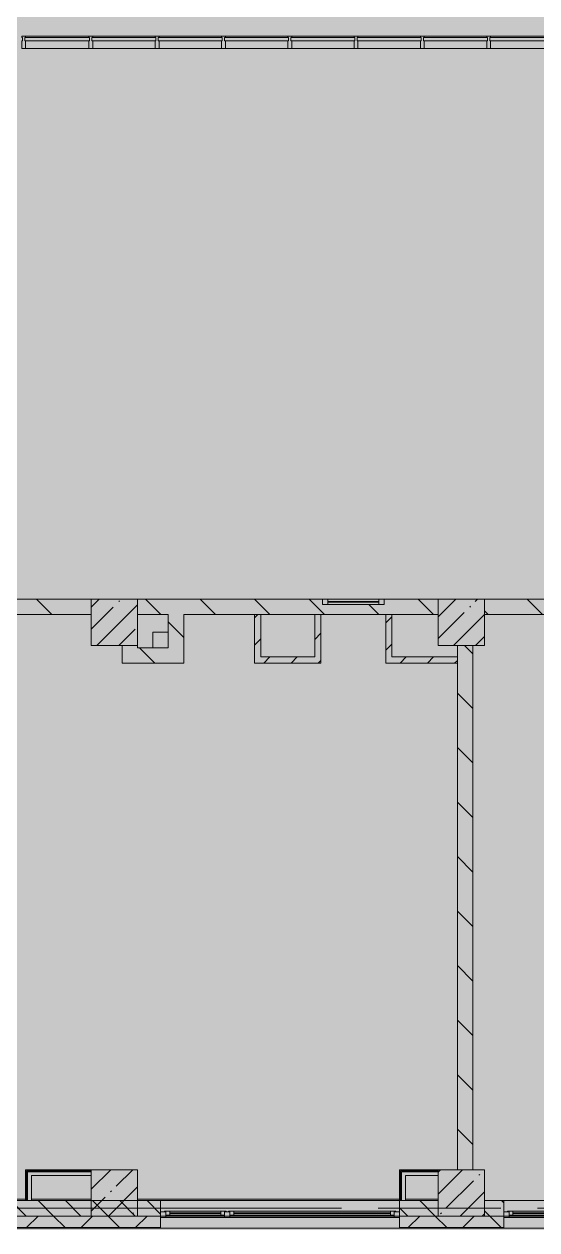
# Model space of a CAD drawing. Header units: millimetres. Extents: x -2911 to 185522, y -8553 to 29000.
# Drawn here: x 65302 to 71953, y -280 to 15358 of the extents above; entities that cross this region are included whole.
import ezdxf

# ---------------------------------------------------------------- set-up
doc = ezdxf.new("R2010")
doc.units = ezdxf.units.MM
doc.linetypes.add('Осевая', pattern=[3175, 635, -476.25, 1587.5, -476.25])
doc.layers.add('A-DETL-GENF-1', color=7, linetype='Continuous', lineweight=9, true_color=0xc0c0c0, transparency=0.4)
for name, color, linetype, lineweight, true_color in [('A-FLOR-1', 7, 'Continuous', 5, 0xb7b7b7), ('A-GLAZ-3', 7, 'Continuous', 5, 0x737373), ('A-GLAZ-CURT-2', 7, 'Continuous', 5, 0x737373), ('A-GLAZ-CWMG-2', 7, 'Continuous', 5, 0x737373), ('A-WALL-5', 7, 'Continuous', 9, 0x737373), ('A-WALL-6', 7, 'Continuous', 5, 0x737373), ('I-WALL-2', 7, 'Continuous', 9, 0xe7e7e7), ('I-WALL-4', 7, 'Continuous', 5, 0x737373), ('S-COLS-1', 7, 'Continuous', 5, 0x737373)]:
    doc.layers.add(name, color=color, linetype=linetype, lineweight=lineweight, true_color=true_color)
for name, color, linetype, lineweight in [('A-GLAZ-CURT-3', 7, 'Continuous', 5), ('A-WALL-4', 7, 'Continuous', 5), ('I-WALL-3', 7, 'Continuous', 5), ('S-COLS-2', 7, 'Continuous', 5), ('Оси', 7, 'Continuous', 9), ('Оси-2', 7, 'Осевая', 9)]:
    doc.layers.add(name, color=color, linetype=linetype, lineweight=lineweight)
pattern_1 = [(135, (58512.3, 0), (-353.553, -353.553), [])]
pattern_2 = [(45, (58512.32, 0), (-176.7767, 176.7767), [])]
pattern_3 = [(45, (58512.3, 0), (-285.123, 285.123), []), (45, (58797.44, 0), (-285.123, 285.123), [504.031, -100.806, 16.764, -84.042])]
pattern_4 = [(135, (58512.32, 0), (-176.7767, -176.7767), [])]
pattern_5 = [(45, (58512.3, 0), (-530.33, 530.33), []), (135, (58512.3, 0), (-530.33, -530.33), [])]

# ---------------------------------------------------------------- blocks, each defined once
blk = doc.blocks.new('120_Окно_СКБ_2Ст - 120_Окно_СКБ_2Ст 3100х2500 _мал_створка слева_ 2-22446355-2_7_1_птичка')
at = {"layer": 'A-GLAZ-3'}
for p, q in [((-1550, -127), (-1550, -57)), ((-1550, -57), (-1480, -57)), ((1550, -57), (-1550, -57)), ((-1480, -127), (-1550, -127)), ((-1550, -127), (-1500, -127)), ((-1480, -127), (-1500, -127)), ((-1500, -127), (-1500, -137)), ((-1500, -137), (670, -137)), ((670, -137), (-1500, -137)), ((-1480, -57), (-1480, -127)), ((650, -87), (-1480, -87)), ((-1480, -87), (-1480, -127)), ((-1430, -137), (-1430, -87)), ((-1430, -107), (600, -107)), ((600, -117), (-1430, -117)), ((600, -137), (600, -87)), ((650, -127), (650, -57)), ((650, -57), (720, -57)), ((650, -127), (650, -87)), ((720, -127), (650, -127)), ((670, -127), (650, -127)), ((670, -127), (700, -127)), ((670, -137), (670, -127)), ((720, -127), (700, -127)), ((700, -127), (700, -137)), ((700, -137), (1500, -137)), ((1500, -137), (700, -137)), ((720, -57), (720, -127)), ((1480, -87), (720, -87)), ((720, -87), (720, -127)), ((770, -137), (770, -87)), ((770, -107), (1430, -107)), ((1430, -117), (770, -117)), ((1430, -137), (1430, -87)), ((1480, -127), (1480, -57)), ((1480, -57), (1550, -57)), ((1480, -127), (1480, -87)), ((1550, -127), (1480, -127)), ((1500, -127), (1480, -127)), ((1500, -127), (1550, -127)), ((1500, -137), (1500, -127)), ((1550, -57), (1550, -127))]:
    blk.add_line(p, q, dxfattribs=at)
blk = doc.blocks.new('BSC_Колонна _Прямоугольная - 600х600-V176-2_7_1_птичка')
at = {"layer": 'S-COLS-2'}
h = blk.add_hatch(dxfattribs=at)
h.set_pattern_fill('FP_179', color=256, style=0, pattern_type=2)
h.set_pattern_definition([(45, (-7960, -7600), (-285.123, 285.123), []), (45, (-7674.88, -7600), (-285.123, 285.123), [504.031, -100.806, 16.764, -84.042])])
h.paths.add_polyline_path([(-300, -300), (300, -300), (300, 300), (-300, 300), (-300, 150)])
at = {"layer": 'S-COLS-1'}
for p, q in [((300, 300), (-300, 300)), ((-300, 300), (-300, -300)), ((300, -300), (300, 300)), ((-300, -300), (300, -300))]:
    blk.add_line(p, q, dxfattribs=at)
blk = doc.blocks.new('BSC_Колонна _Прямоугольная - 600х600-20441433-2_7_1_птичка')
at = {"layer": 'S-COLS-2'}
h = blk.add_hatch(dxfattribs=at)
h.set_pattern_fill('FP_187', color=256, style=0, pattern_type=2)
h.set_pattern_definition([(45, (-12460, -7600), (-285.123, 285.123), []), (45, (-12174.88, -7600), (-285.123, 285.123), [504.031, -100.806, 16.764, -84.042])])
h.paths.add_polyline_path([(-300, -300), (300, -300), (300, 300), (-300, 300), (-300, 150)])
at = {"layer": 'S-COLS-1'}
for p, q in [((300, 300), (-300, 300)), ((-300, 300), (-300, -300)), ((300, -300), (300, 300)), ((-300, -300), (300, -300))]:
    blk.add_line(p, q, dxfattribs=at)
blk = doc.blocks.new('Системная панель - Стекло - 40мм-23997895-2_7_1_птичка')
at = {"layer": 'A-GLAZ-CURT-2'}
for p, q in [((420, 0), (-420, 0)), ((-420, 0), (-420, -40)), ((420, -40), (420, 0)), ((-420, -40), (420, -40))]:
    blk.add_line(p, q, dxfattribs=at)
blk = doc.blocks.new('Прямоугольный импост - Импост структурный с накладкой - 160мм-23771928-2_7_1_птичка')
at = {"layer": 'A-GLAZ-CWMG-2'}
for p, q in [((7630, 15200), (6810, 15200)), ((7630, 15043), (6810, 15043))]:
    blk.add_line(p, q, dxfattribs=at)
blk = doc.blocks.new('Прямоугольный импост - Импост структурный с накладкой - 160мм-23997897-2_7_1_птичка')
at = {"layer": 'A-GLAZ-CWMG-2'}
for p, q in [((0, 140), (-50, 140)), ((-50, 140), (-50, 40)), ((-50, 40), (-40, 40)), ((-40, 0), (-50, 0)), ((-50, 0), (-50, -17)), ((-40, 40), (-40, 0)), ((-10, 0), (-10, 40)), ((-10, 40), (0, 40)), ((0, 0), (-10, 0)), ((0, 40), (0, 140)), ((0, -17), (0, 0)), ((-50, -17), (0, -17))]:
    blk.add_line(p, q, dxfattribs=at)
blk = doc.blocks.new('Системная панель - Стекло - 40мм-23997898-2_7_1_птичка')
at = {"layer": 'A-GLAZ-CURT-3'}
h = blk.add_hatch(dxfattribs=at)
h.set_pattern_fill('FP_193', color=256, style=0, pattern_type=2)
h.set_pattern_definition([(45, (-13750.1, -14683), (-1414.21, 1414.21), [1000, -3000]), (45, (-14750.1, -15183), (-1414.21, 1414.21), [3000, -1000]), (45, (-12750.1, -15683), (-1414.21, 1414.21), [1000, -3000])])
h.paths.add_polyline_path([(420, -40), (420, 0), (-420, 0), (-420, -40)])
at = {"layer": 'A-GLAZ-CURT-2'}
for p, q in [((420, 0), (-420, 0)), ((-420, 0), (-420, -40)), ((-420, -40), (420, -40)), ((420, -40), (420, 0))]:
    blk.add_line(p, q, dxfattribs=at)
blk = doc.blocks.new('Прямоугольный импост - Импост структурный с накладкой - 160мм-23771920-2_7_1_птичка')
at = {"layer": 'A-GLAZ-CWMG-2'}
for p, q in [((13660, 15200), (12840, 15200)), ((13660, 15043), (12840, 15043))]:
    blk.add_line(p, q, dxfattribs=at)
blk = doc.blocks.new('Прямоугольный импост - Импост структурный с накладкой - 160мм-23997894-2_7_1_птичка')
at = {"layer": 'A-GLAZ-CWMG-2'}
for p, q in [((-25, 40), (-25, 140)), ((-25, 140), (25, 140)), ((-15, 40), (-25, 40)), ((-25, -17), (-25, 0)), ((-25, 0), (-15, 0)), ((-15, 0), (-15, 40)), ((15, 40), (15, 0)), ((25, 40), (15, 40)), ((15, 0), (25, 0)), ((25, 140), (25, 40)), ((25, 0), (25, -17)), ((25, -17), (-25, -17))]:
    blk.add_line(p, q, dxfattribs=at)
blk = doc.blocks.new('Системная панель - Стекло - 40мм-23997899-2_7_1_птичка')
at = {"layer": 'A-GLAZ-CURT-2'}
for p, q in [((415, 0), (-415, 0)), ((-415, 0), (-415, -40)), ((415, -40), (415, 0)), ((-415, -40), (415, -40))]:
    blk.add_line(p, q, dxfattribs=at)
blk = doc.blocks.new('Прямоугольный импост - Импост структурный с накладкой - 160мм-23771909-2_7_1_птичка')
at = {"layer": 'A-GLAZ-CWMG-2'}
for p, q in [((11930, 15200), (11120, 15200)), ((11930, 15043), (11120, 15043))]:
    blk.add_line(p, q, dxfattribs=at)
blk = doc.blocks.new('Системная панель - Стекло - 40мм-V192-2_7_1_птичка')
at = {"layer": 'A-GLAZ-CURT-2'}
for p, q in [((415, 0), (-415, 0)), ((-415, 0), (-415, -40)), ((415, -40), (415, 0)), ((-415, -40), (415, -40))]:
    blk.add_line(p, q, dxfattribs=at)
blk = doc.blocks.new('Системная панель - Стекло - 40мм-V193-2_7_1_птичка')
at = {"layer": 'A-GLAZ-CURT-2'}
for p, q in [((415, 0), (-415, 0)), ((-415, 0), (-415, -40)), ((415, -40), (415, 0)), ((-415, -40), (415, -40))]:
    blk.add_line(p, q, dxfattribs=at)
blk = doc.blocks.new('Системная панель - Стекло - 40мм-V194-2_7_1_птичка')
at = {"layer": 'A-GLAZ-CURT-3'}
h = blk.add_hatch(dxfattribs=at)
h.set_pattern_fill('FP_195', color=256, style=0, pattern_type=2)
h.set_pattern_definition([(45, (-8585, -14683), (-1414.21, 1414.21), [1000, -3000]), (45, (-9585, -15183), (-1414.21, 1414.21), [3000, -1000]), (45, (-7585, -15683), (-1414.21, 1414.21), [1000, -3000])])
h.paths.add_polyline_path([(415, -40), (415, 0), (-415, 0), (-415, -40), (47, -40)])
at = {"layer": 'A-GLAZ-CURT-2'}
for p, q in [((415, 0), (-415, 0)), ((-415, 0), (-415, -40)), ((415, -40), (415, 0)), ((-415, -40), (415, -40))]:
    blk.add_line(p, q, dxfattribs=at)
blk = doc.blocks.new('Системная панель - Стекло - 40мм-V195-2_7_1_птичка')
at = {"layer": 'A-GLAZ-CURT-2'}
for p, q in [((415, 0), (-415, 0)), ((-415, 0), (-415, -40)), ((415, -40), (415, 0)), ((-415, -40), (415, -40))]:
    blk.add_line(p, q, dxfattribs=at)
blk = doc.blocks.new('Системная панель - Стекло - 40мм-V196-2_7_1_птичка')
at = {"layer": 'A-GLAZ-CURT-2'}
for p, q in [((415, 0), (-415, 0)), ((-415, 0), (-415, -40)), ((415, -40), (415, 0)), ((-415, -40), (415, -40))]:
    blk.add_line(p, q, dxfattribs=at)
blk = doc.blocks.new('120_Окно_СКБ_1Ст - 120_Окно_СКБ_1Ст 400х800 EI30-24230873-2_7_1_птичка')
at = {"layer": 'A-GLAZ-3'}
for p, q in [((-400, 30), (-400, 100)), ((-400, 100), (-330, 100)), ((400, 100), (-400, 100)), ((-330, 30), (-400, 30)), ((-400, 30), (400, 30)), ((-330, 100), (-330, 30)), ((330, 70), (-330, 70)), ((330, 60), (-330, 60)), ((330, 30), (330, 100)), ((330, 100), (400, 100)), ((400, 30), (330, 30)), ((400, 100), (400, 30))]:
    blk.add_line(p, q, dxfattribs=at)

msp = doc.modelspace()

# ---------------------------------------------------------------- hatches: boundary and pattern name
at = {"layer": 'A-DETL-GENF-1'}
msp.add_hatch(color=256, dxfattribs=at).paths.add_polyline_path([(91687.3379, -280), (97272.3157, -280), (97272.3157, 23777.7217), (92372.3157, 23777.7217), (92372.3157, 27350), (62364.3157, 27350), (62364.3157, 15358), (58244.3157, 15358), (58244.3157, -280), (90759.8178, -280)])
at = {"layer": 'A-WALL-4'}
h = msp.add_hatch(dxfattribs=at)
h.set_pattern_fill('FP_95', color=256, style=0, pattern_type=2)
h.set_pattern_definition(pattern_4)
h.paths.add_polyline_path([(63142.3157, -100), (67072.3157, -100), (67072.3157, 100), (63142.3157, 100)])
h.paths.add_polyline_path([(70354.3772, -100), (70672.3157, -100), (70672.3157, 100), (70172.3157, 100), (70172.3157, -100)])
h = msp.add_hatch(dxfattribs=at)
h.set_pattern_fill('FP_95', color=256, style=0, pattern_type=2)
h.set_pattern_definition(pattern_4)
h.paths.add_polyline_path([(74991.9773, -100), (75172.3157, -100), (75172.3157, 100), (74622.3157, 100), (74622.3157, -100)])
h.paths.add_polyline_path([(71522.3157, -100), (71522.3157, 100), (71272.3157, 100), (71272.3157, -100), (71281.8972, -100)])
h = msp.add_hatch(dxfattribs=at)
h.set_pattern_fill('FP_85', color=256, style=0, pattern_type=2)
h.set_pattern_definition([(45, (58512.3, 0), (-353.5534, 353.5534), []), (135, (58512.3, 0), (-353.5534, -353.5534), [])])
h.paths.add_polyline_path([(94402.3157, -250), (94402.3157, -100), (93282.3156, -100), (93282.3156, -250), (94006.1379, -250)])
h.paths.add_polyline_path([(97272.3157, -250), (97272.3157, -100), (96502.3157, -100), (96502.3157, -250), (97266.2054, -250)])
h.paths.add_polyline_path([(89368.5378, -250), (89422.3157, -250), (89422.3157, -100), (87722.0592, -100), (87722.0592, -250), (88904.7778, -250)])
h.paths.add_polyline_path([(91522.3157, -250), (92382.3156, -250), (92382.3156, -100), (91522.3157, -100)])
h.paths.add_polyline_path([(84730.9376, -250), (84922.0592, -250), (84922.0592, -100), (83322.3158, -100), (83322.3158, -250), (84267.1776, -250)])
h.paths.add_polyline_path([(77322.3157, -250), (77322.3157, -100), (76672.3158, -100), (76672.3158, -250), (76847.0174, -250)])
h.paths.add_polyline_path([(80122.3157, -250), (81222.3158, -250), (81222.3158, -100), (80122.3157, -100)])
h.paths.add_polyline_path([(75455.7374, -250), (75772.3158, -250), (75772.3158, -100), (74622.3157, -100), (74622.3157, -250), (74991.9773, -250)])
h.paths.add_polyline_path([(71281.8972, -250), (71522.3157, -250), (71522.3157, -100), (70172.3157, -100), (70172.3157, -250), (70354.3772, -250)])
h.paths.add_polyline_path([(66644.2971, -250), (67072.3157, -250), (67072.3157, -100), (63142.3157, -100), (63142.3157, -250), (65716.777, -250)])
h.paths.add_polyline_path([(62242.3157, -250), (62242.3157, -100), (58252.3157, -100), (58252.3157, -250), (62006.6969, -250)])
at = {"layer": 'I-WALL-2'}
for points in [[(66172.3157, 425), (66172.3157, 475), (65347.3158, 475), (65347.3158, 425), (65716.777, 425)], [(70672.3157, 425), (70672.3157, 475), (70197.3157, 475), (70197.3157, 425), (70354.3772, 425)], [(65397.3158, 100), (65397.3158, 425), (65347.3158, 425), (65347.3158, 100)], [(70247.3157, 100), (70247.3157, 425), (70197.3157, 425), (70197.3157, 100)]]:
    msp.add_hatch(color=256, dxfattribs=at).paths.add_polyline_path(points)
at = {"layer": 'I-WALL-3'}
h = msp.add_hatch(dxfattribs=at)
h.set_pattern_fill('FP_96', color=256, style=0, pattern_type=2)
h.set_pattern_definition(pattern_1)
h.paths.add_polyline_path([(68499.3371, 7700), (70672.3157, 7700), (70672.3157, 7900), (69972.3157, 7900), (69972.3157, 7830), (69172.3157, 7830), (69172.3157, 7900), (66772.3157, 7900), (66772.3157, 7700), (67571.8171, 7700)])
h.paths.add_polyline_path([(71281.8972, 7700), (72072.2257, 7700), (72072.2257, 7900), (71272.3157, 7900), (71272.3157, 7700)])
h.paths.add_polyline_path([(65042.3157, 7700), (66172.3157, 7700), (66172.3157, 7900), (65042.3157, 7900), (65042.3157, 7750.3292)])
h.paths.add_polyline_path([(75172.3157, 7700), (75172.3157, 7900), (73512.2257, 7900), (73512.2257, 7700), (74672.3157, 7700)])
h.paths.add_polyline_path([(62242.3157, 7700), (62542.3157, 7700), (62542.3157, 7900), (62242.3157, 7900), (62242.3157, 7750.3292)])
h = msp.add_hatch(dxfattribs=at)
h.set_pattern_fill('FP_96', color=256, style=0, pattern_type=2)
h.set_pattern_definition(pattern_1)
h.paths.add_polyline_path([(67372.3157, 7070), (67372.3157, 7700), (67172.3157, 7700), (67172.3157, 7070)])
h = msp.add_hatch(dxfattribs=at)
h.set_pattern_fill('FP_97', color=256, style=0, pattern_type=2)
h.set_pattern_definition(pattern_2)
h.paths.add_polyline_path([(68372.3157, 7070), (68372.3157, 7700), (68292.3157, 7700), (68292.3157, 7070)])
h = msp.add_hatch(dxfattribs=at)
h.set_pattern_fill('FP_97', color=256, style=0, pattern_type=2)
h.set_pattern_definition(pattern_2)
h.paths.add_polyline_path([(69152.3157, 7150), (69152.3157, 7700), (69072.3157, 7700), (69072.3157, 7150)])
h = msp.add_hatch(dxfattribs=at)
h.set_pattern_fill('FP_97', color=256, style=0, pattern_type=2)
h.set_pattern_definition(pattern_2)
h.paths.add_polyline_path([(70072.3157, 7070), (70072.3157, 7700), (69992.3157, 7700), (69992.3157, 7070)])
h = msp.add_hatch(dxfattribs=at)
h.set_pattern_fill('FP_96', color=256, style=0, pattern_type=2)
h.set_pattern_definition(pattern_1)
h.paths.add_polyline_path([(66644.2971, 7070), (66772.3157, 7070), (66772.3157, 7300), (66572.3157, 7300), (66572.3157, 7070)])
h = msp.add_hatch(dxfattribs=at)
h.set_pattern_fill('FP_96', color=256, style=0, pattern_type=2)
h.set_pattern_definition(pattern_1)
h.paths.add_polyline_path([(67172.3157, 7070), (67172.3157, 7270), (66772.3157, 7270), (66772.3157, 7070)])
h = msp.add_hatch(dxfattribs=at)
h.set_pattern_fill('FP_96', color=256, style=0, pattern_type=2)
h.set_pattern_definition(pattern_1)
h.paths.add_polyline_path([(70922.3157, 500), (71122.3157, 500), (71122.3157, 7300), (70922.3157, 7300), (70922.3157, 808.9359)])
h = msp.add_hatch(dxfattribs=at)
h.set_pattern_fill('FP_97', color=256, style=0, pattern_type=2)
h.set_pattern_definition(pattern_2)
h.paths.add_polyline_path([(68372.3157, 7070), (69152.3157, 7070), (69152.3157, 7150), (68372.3157, 7150)])
h = msp.add_hatch(dxfattribs=at)
h.set_pattern_fill('FP_97', color=256, style=0, pattern_type=2)
h.set_pattern_definition(pattern_2)
h.paths.add_polyline_path([(70922.3157, 7070), (70922.3157, 7150), (70072.3157, 7150), (70072.3157, 7070), (70354.3772, 7070)])
h = msp.add_hatch(dxfattribs=at)
h.set_pattern_fill('FP_197', color=256, style=0, pattern_type=2)
h.set_pattern_definition(pattern_5)
h.paths.add_polyline_path([(66172.3157, 487.5), (66172.3157, 500), (65322.3158, 500), (65322.3158, 487.5), (65716.777, 487.5)])
h = msp.add_hatch(dxfattribs=at)
h.set_pattern_fill('FP_197', color=256, style=0, pattern_type=2)
h.set_pattern_definition(pattern_5)
h.paths.add_polyline_path([(65334.8158, 100), (65334.8158, 487.5), (65322.3158, 487.5), (65322.3158, 100)])
h = msp.add_hatch(dxfattribs=at)
h.set_pattern_fill('FP_197', color=256, style=0, pattern_type=2)
h.set_pattern_definition(pattern_5)
h.paths.add_polyline_path([(66172.3157, 475), (66172.3157, 487.5), (65334.8158, 487.5), (65334.8158, 475), (65716.777, 475)])
h = msp.add_hatch(dxfattribs=at)
h.set_pattern_fill('FP_197', color=256, style=0, pattern_type=2)
h.set_pattern_definition(pattern_5)
h.paths.add_polyline_path([(65334.8158, 100), (65347.3158, 100), (65347.3158, 475), (65334.8158, 475), (65334.8158, 230.4865)])
h = msp.add_hatch(dxfattribs=at)
h.set_pattern_fill('FP_197', color=256, style=0, pattern_type=2)
h.set_pattern_definition(pattern_5)
h.paths.add_polyline_path([(70672.3157, 487.5), (70672.3157, 500), (70172.3157, 500), (70172.3157, 487.5), (70354.3772, 487.5)])
h = msp.add_hatch(dxfattribs=at)
h.set_pattern_fill('FP_197', color=256, style=0, pattern_type=2)
h.set_pattern_definition(pattern_5)
h.paths.add_polyline_path([(70672.3157, 475), (70672.3157, 487.5), (70184.8157, 487.5), (70184.8157, 475), (70354.3772, 475)])
at = {"layer": 'S-COLS-2'}
h = msp.add_hatch(dxfattribs=at)
h.set_pattern_fill('FP_93', color=256, style=0, pattern_type=2)
h.set_pattern_definition(pattern_3)
h.paths.add_polyline_path([(66772.3157, -100), (66772.3157, 500), (66172.3157, 500), (66172.3157, -100), (66644.2971, -100)])
h = msp.add_hatch(dxfattribs=at)
h.set_pattern_fill('FP_93', color=256, style=0, pattern_type=2)
h.set_pattern_definition(pattern_3)
h.paths.add_polyline_path([(70672.3157, -100), (71272.3157, -100), (71272.3157, 500), (70672.3157, 500), (70672.3157, 230.4865)])

# ---------------------------------------------------------------- linework, layer by layer
at = {"layer": 'A-FLOR-1'}
for p, q in [((72222.3157, 15040), (65282.3157, 15040)), ((66972.3157, 7470), (67172.3157, 7470)), ((66972.3157, 7270), (66972.3157, 7470))]:
    msp.add_line(p, q, dxfattribs=at)
at = {"layer": 'A-WALL-5'}
for p, q in [((69152.3157, 7700), (69072.3157, 7700)), ((70922.3157, 7070), (70922.3157, 7150)), ((65334.8158, 487.5), (66172.3157, 487.5)), ((65334.8158, 100), (65334.8158, 487.5)), ((65347.3158, 475), (66172.3157, 475)), ((65347.3158, 100), (65347.3158, 475)), ((70184.8157, 487.5), (70672.3157, 487.5)), ((70184.8157, 100), (70184.8157, 487.5)), ((70197.3157, 475), (70672.3157, 475)), ((70197.3157, 100), (70197.3157, 475)), ((63142.3157, -100), (67072.3157, -100)), ((70172.3157, -100), (70672.3157, -100)), ((71272.3157, -100), (71522.3157, -100)), ((63142.3157, -250), (67072.3157, -250)), ((63142.3157, -253), (67072.3157, -253)), ((70172.3157, -250), (71522.3157, -250)), ((70172.3157, -253), (71522.3157, -253))]:
    msp.add_line(p, q, dxfattribs=at)
at = {"layer": 'A-WALL-6'}
for p, q in [((70672.3157, 100), (62242.3157, 100)), ((67072.3157, -258), (67072.3157, 100)), ((70172.3157, 100), (70172.3157, -258)), ((70672.3157, -100), (70672.3157, 100)), ((71272.3157, 100), (71272.3157, -100)), ((71272.3157, 100), (75172.3157, 100)), ((71522.3157, -258), (71522.3157, 100)), ((70672.3157, -100), (75772.3158, -100)), ((58250.1118, -258), (76672.3158, -258))]:
    msp.add_line(p, q, dxfattribs=at)
at = {"layer": 'I-WALL-4'}
for p, q in [((66172.3157, 7900), (65042.3157, 7900)), ((69172.3157, 7900), (66772.3157, 7900)), ((70672.3157, 7900), (69972.3157, 7900)), ((72072.2257, 7900), (71272.3157, 7900)), ((66172.3157, 7700), (62242.3157, 7700)), ((66772.3157, 7700), (67172.3157, 7700)), ((67172.3157, 7700), (67172.3157, 7270)), ((67372.3157, 7700), (69072.3157, 7700)), ((67372.3157, 7070), (67372.3157, 7700)), ((68292.3157, 7700), (68292.3157, 7070)), ((68372.3157, 7150), (68372.3157, 7700)), ((69072.3157, 7700), (69072.3157, 7150)), ((69152.3157, 7700), (70672.3157, 7700)), ((69152.3157, 7070), (69152.3157, 7700)), ((69992.3157, 7700), (69992.3157, 7070)), ((70072.3157, 7150), (70072.3157, 7700)), ((74592.3157, 7700), (71272.3157, 7700)), ((66572.3157, 7300), (66572.3157, 7070)), ((66772.3157, 7270), (66772.3157, 7300)), ((67172.3157, 7270), (66772.3157, 7270)), ((70922.3157, 7300), (70922.3157, 7150)), ((71122.3157, 500), (71122.3157, 7300)), ((66572.3157, 7070), (67372.3157, 7070)), ((68292.3157, 7070), (69152.3157, 7070)), ((69072.3157, 7150), (68372.3157, 7150)), ((69992.3157, 7070), (70922.3157, 7070)), ((70922.3157, 7150), (70072.3157, 7150)), ((70922.3157, 7070), (70922.3157, 500)), ((66172.3157, 500), (65322.3158, 500)), ((65322.3158, 500), (65322.3158, 100)), ((66172.3157, 425), (66172.3157, 500)), ((70672.3157, 500), (70172.3157, 500)), ((70172.3157, 500), (70172.3157, 100)), ((70672.3157, 425), (70672.3157, 500)), ((70922.3157, 500), (71122.3157, 500)), ((65397.3158, 425), (66172.3157, 425)), ((65397.3158, 100), (65397.3158, 425)), ((70247.3157, 425), (70672.3157, 425)), ((70247.3157, 100), (70247.3157, 425)), ((62242.3157, 120), (65322.3158, 120)), ((65397.3158, 120), (66172.3157, 120)), ((66772.3157, 120), (70172.3157, 120)), ((70247.3157, 120), (70672.3157, 120)), ((70172.3157, -100), (67072.3157, -100))]:
    msp.add_line(p, q, dxfattribs=at)
at = {"layer": 'S-COLS-1'}
for p, q in [((66772.3157, 500), (66172.3157, 500)), ((66172.3157, 500), (66172.3157, -100)), ((66772.3157, -100), (66772.3157, 500)), ((71272.3157, 500), (70672.3157, 500)), ((70672.3157, 500), (70672.3157, -100)), ((71272.3157, -100), (71272.3157, 500)), ((66172.3157, -100), (66772.3157, -100)), ((70672.3157, -100), (71272.3157, -100))]:
    msp.add_line(p, q, dxfattribs=at)
at = {"layer": 'Оси'}
msp.add_line((56284.7415, 0), (68784.7415, 0), dxfattribs=at)
at = {"layer": 'Оси-2'}
msp.add_line((68784.7415, 0), (84502.3157, 0), dxfattribs=at)

# ---------------------------------------------------------------- block references
at = {"layer": 'A-GLAZ-3'}
msp.add_blockref('120_Окно_СКБ_1Ст - 120_Окно_СКБ_1Ст 400х800 EI30-24230873-2_7_1_птичка', (69572.3157, 7800), dxfattribs=at)
at = {"layer": 'A-GLAZ-3', "rotation": 180}
for p in [(68622.3157, -175), (73072.3157, -175)]:
    msp.add_blockref('120_Окно_СКБ_2Ст - 120_Окно_СКБ_2Ст 3100х2500 _мал_створка слева_ 2-22446355-2_7_1_птичка', p, dxfattribs=at)
at = {"layer": 'A-GLAZ-CURT-2'}
for name, p in [('Системная панель - Стекло - 40мм-23997895-2_7_1_птичка', (65732.3158, 15183)), ('Системная панель - Стекло - 40мм-V194-2_7_1_птичка', (66597.3157, 15183)), ('Системная панель - Стекло - 40мм-V192-2_7_1_птичка', (67457.3157, 15183)), ('Системная панель - Стекло - 40мм-V193-2_7_1_птичка', (68317.3157, 15183)), ('Системная панель - Стекло - 40мм-V196-2_7_1_птичка', (69177.3157, 15183)), ('Системная панель - Стекло - 40мм-23997899-2_7_1_птичка', (70037.3157, 15183)), ('Системная панель - Стекло - 40мм-V195-2_7_1_птичка', (70897.3157, 15183)), ('Системная панель - Стекло - 40мм-23997898-2_7_1_птичка', (71762.444, 15183))]:
    msp.add_blockref(name, p, dxfattribs=at)
at = {"layer": 'A-GLAZ-CWMG-2', "rotation": 180}
msp.add_blockref('Прямоугольный импост - Импост структурный с накладкой - 160мм-23997897-2_7_1_птичка', (65272.3158, 15183), dxfattribs=at)
at = {"layer": 'A-GLAZ-CWMG-2'}
for name, p in [('Прямоугольный импост - Импост структурный с накладкой - 160мм-23771928-2_7_1_птичка', (58512.3157, 0)), ('Прямоугольный импост - Импост структурный с накладкой - 160мм-23771909-2_7_1_птичка', (55072.3157, 0)), ('Прямоугольный импост - Импост структурный с накладкой - 160мм-23771909-2_7_1_птичка', (55932.3157, 0)), ('Прямоугольный импост - Импост структурный с накладкой - 160мм-23771909-2_7_1_птичка', (56792.3157, 0)), ('Прямоугольный импост - Импост структурный с накладкой - 160мм-23771909-2_7_1_птичка', (57652.3157, 0)), ('Прямоугольный импост - Импост структурный с накладкой - 160мм-23771909-2_7_1_птичка', (58512.3157, 0)), ('Прямоугольный импост - Импост структурный с накладкой - 160мм-23771909-2_7_1_птичка', (59372.3157, 0)), ('Прямоугольный импост - Импост структурный с накладкой - 160мм-23771920-2_7_1_птичка', (58512.3157, 0))]:
    msp.add_blockref(name, p, dxfattribs=at)
at = {"layer": 'A-GLAZ-CWMG-2', "extrusion": (0, 0, -1), "rotation": 180}
for p in [(-66167.3157, 15183), (-67027.3157, 15183), (-67887.3157, 15183), (-68747.3157, 15183), (-69607.3157, 15183), (-70467.3157, 15183), (-71327.3157, 15183)]:
    msp.add_blockref('Прямоугольный импост - Импост структурный с накладкой - 160мм-23997894-2_7_1_птичка', p, dxfattribs=at)
at = {"layer": 'S-COLS-1'}
for name, p in [('BSC_Колонна _Прямоугольная - 600х600-V176-2_7_1_птичка', (66472.3157, 7600)), ('BSC_Колонна _Прямоугольная - 600х600-20441433-2_7_1_птичка', (70972.3157, 7600))]:
    msp.add_blockref(name, p, dxfattribs=at)

doc.saveas('drawing.dxf')
